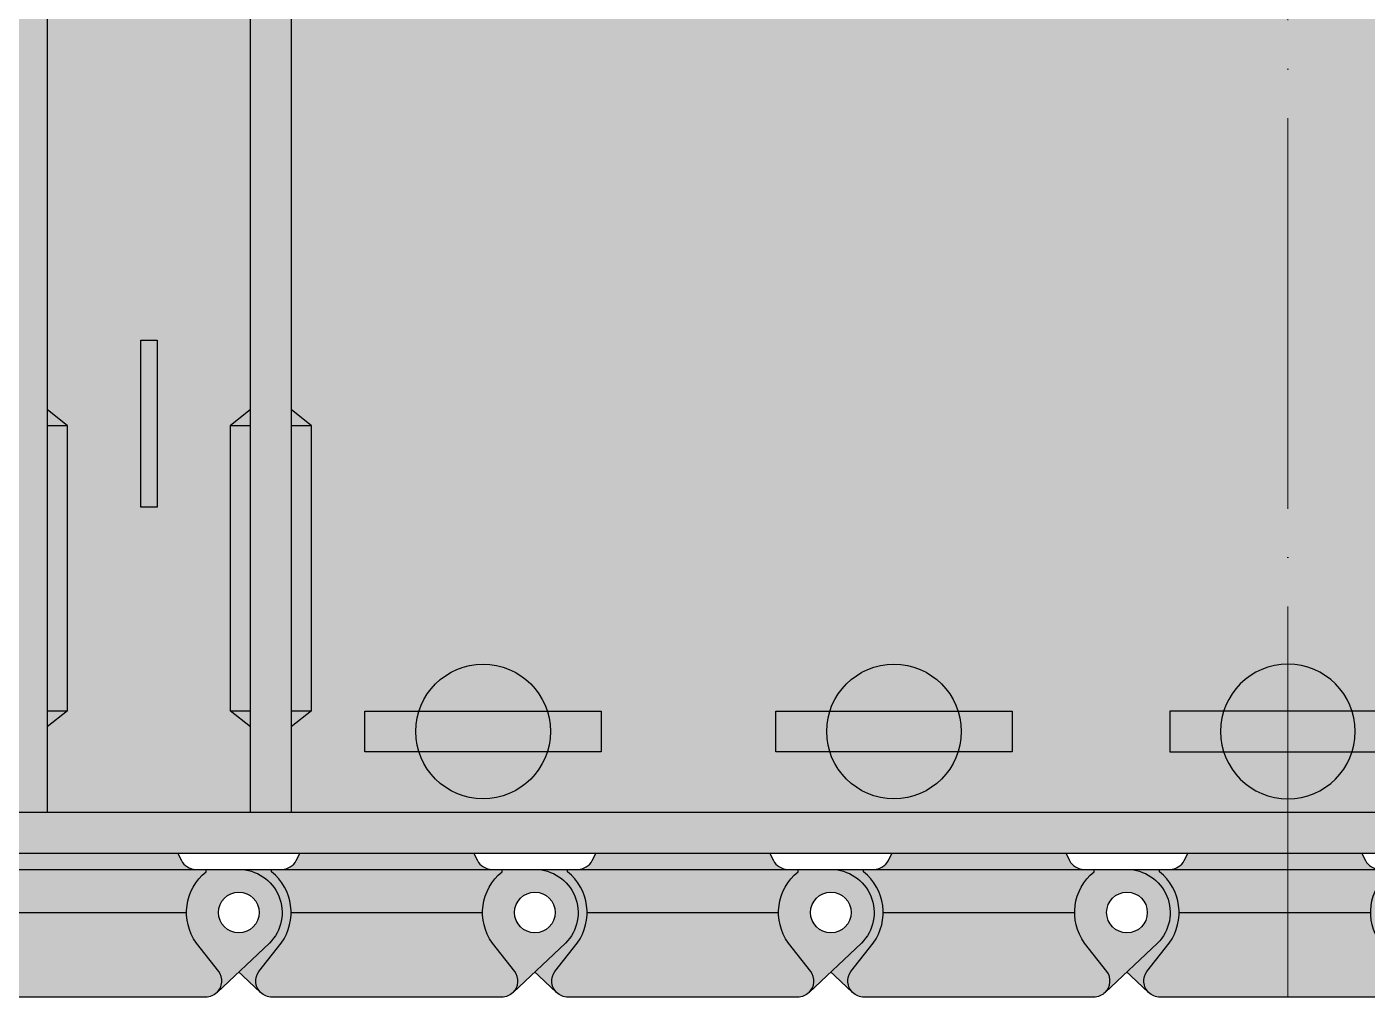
# Model space of a CAD drawing. Header units: millimetres. Extents: x 3847 to 29691, y 5505 to 44718.
# Drawn here: x 13418 to 15065, y 21404 to 22596 of the extents above; entities that cross this region are included whole.
import ezdxf
from ezdxf.enums import TextEntityAlignment as Align

# ---------------------------------------------------------------- set-up
doc = ezdxf.new("R2010")
doc.units = ezdxf.units.MM
doc.set_wipeout_variables(frame=1)
doc.linetypes.add('ACAD_ISO04W100', pattern=[30, 24, -3, 0, -3])
doc.layers.add('Техника. Кран Liebherr LR 1750', color=251, linetype='Continuous', lineweight=30)
doc.layers.add('Техника. Кран Liebherr LR 1750. Штриховка', color=7, linetype='Continuous', lineweight=15, true_color=0xefd96b)
doc.styles.get("Standard").update_dxf_attribs({"font": ''})
doc.styles.get('Standard').set_extended_font_data('Mipgost')

# ---------------------------------------------------------------- blocks, each defined once
blk = doc.blocks.new('BLOCK-20160731.203409')
at = {"color": 0, "linetype": 'ByBlock', "lineweight": -2, "transparency": 16777216}
blk.add_wipeout([(-26.8, -98.2), (-26.8, -98.2), (-29.8, -100.6), (-33.3, -102.5), (-37, -103.6), (-40.9, -104), (-323.1, -104), (-323.1, -104), (-327, -103.6), (-330.7, -102.5), (-334.2, -100.6), (-337.2, -98.2), (-337.2, -98.2), (-401.5, -37.7), (-401.5, -37.7), (-415.4, -13.6), (-415.1, 14.3), (-400.8, 38.2), (-376.3, 51.6), (-364, 53), (-311.2, 53), (-311.2, 53), (-305.7, 53.8), (-300.7, 56), (-296.4, 59.5), (-293.3, 64.1), (-269.4, 111.8), (-269.4, 111.8), (-266.3, 116.3), (-262, 119.8), (-257, 122.1), (-251.5, 122.8), (-251.5, 122.8), (-112.5, 122.8), (-112.5, 122.8), (-107, 122.1), (-102, 119.8), (-97.7, 116.3), (-94.6, 111.8), (-70.7, 64.1), (-70.7, 64.1), (-67.6, 59.5), (-63.3, 56), (-58.3, 53.8), (-52.8, 53), (-52.8, 53), (0, 53), (0, 53), (26.9, 45.7), (46.4, 25.8), (53.1, -1.3), (45.2, -28), (37.5, -37.7)], dxfattribs=at)
at = {"layer": 'Техника. Кран Liebherr LR 1750. Штриховка', "true_color": 0x848484, "transparency": 16777216}
h = blk.add_hatch(color=252, dxfattribs=at)
h.dxf.hatch_style = 1
h.paths.add_polyline_path([(-251.5, 122.8, 0.284084), (-269.4, 111.8), (-293.3, 64.1, -0.284084), (-311.2, 53), (-52.8, 53, -0.284084), (-70.7, 64.1), (-94.6, 111.8, 0.284084), (-112.5, 122.8)])
at = {"layer": 'Техника. Кран Liebherr LR 1750. Штриховка', "true_color": 0xadadad, "transparency": 16777216}
h = blk.add_hatch(color=253, dxfattribs=at)
h.dxf.hatch_style = 1
h.paths.add_polyline_path([(-323.7, 50.1), (-323.7, 53), (-364, 53, 0.668745), (-401.5, -37.7), (-337.2, -98.2, -0.36781), (-339.3, -72.3), (-311.8, -37.6, 0.398594)])
h.paths.add_polyline_path([(-389, 0, -1), (-339, 0, -1)], flags=16)
h.paths.add_polyline_path([(-52.2, -37.6), (-24.7, -72.3, -0.36781), (-26.8, -98.2), (37.5, -37.7, 0.668745), (0, 53), (-40.3, 53), (-40.3, 50.1, 0.398594)])
h.paths.add_polyline_path([(25, 0, -1), (-25, 0, -1)], flags=16)
h.paths.add_polyline_path([(-64.3, -0.1, -0.227384), (-40.3, 50.1), (-40.3, 53), (-52.8, 53), (-311.2, 53), (-323.7, 53), (-323.7, 50.1, -0.227384), (-299.7, -0.1)])
at = {"layer": 'Техника. Кран Liebherr LR 1750. Штриховка', "transparency": 16777216}
h = blk.add_hatch(color=256, dxfattribs=at)
h.dxf.hatch_style = 1
h.set_gradient(color1=(91, 91, 91), color2=(173, 173, 173), rotation=90, tint=1)
h.paths.add_polyline_path([(-299.7, -0.1, -0.156982), (-311.8, -37.6), (-339.3, -72.3, 0.36781), (-337.2, -98.2, 0.198506), (-323.1, -104), (-40.9, -104, 0.198506), (-26.8, -98.2, 0.36781), (-24.7, -72.3), (-52.2, -37.6, -0.156982), (-64.3, -0.1)])
at = {"color": 0, "linetype": 'ByBlock', "lineweight": -2, "transparency": 16777216}
for p, q in [((-311.2, 53), (-52.8, 53)), ((-299.7, -0.1), (-64.3, -0.1))]:
    blk.add_line(p, q, dxfattribs=at)
blk.add_lwpolyline([(37.5, -37.7), (-26.8, -98.2, -0.198506), (-40.9, -104), (-323.1, -104, -0.198506), (-337.2, -98.2), (-401.5, -37.7, -0.668745), (-364, 53), (-311.2, 53, 0.284084), (-293.3, 64.1), (-269.4, 111.8, -0.284084), (-251.5, 122.8), (-112.5, 122.8, -0.284084), (-94.6, 111.8), (-70.7, 64.1, 0.284084), (-52.8, 53), (0, 53, -0.668745)], format="xyb", close=True, dxfattribs=at)
for points in [[(-337.2, -98.2, -0.36781), (-339.3, -72.3), (-311.8, -37.6, 0.398594), (-323.7, 50.1), (-323.7, 53)], [(-26.8, -98.2, 0.36781), (-24.7, -72.3), (-52.2, -37.6, -0.398594), (-40.3, 50.1), (-40.3, 53)]]:
    blk.add_lwpolyline(points, format="xyb", dxfattribs=at)
for centre in [(-364, 0), (0, 0)]:
    blk.add_circle(centre, 25, dxfattribs=at)
blk = doc.blocks.new('BLOCK-20200617.075124')
at = {"color": 0, "linetype": 'ByBlock', "lineweight": -2, "transparency": 16777216}
blk.add_lwpolyline([(-145.2, 24.8), (145.2, 24.8), (145.2, -24.8), (-145.2, -24.8)], close=True, dxfattribs=at)
blk.add_circle((0, 0), 82.7, dxfattribs=at)
blk = doc.blocks.new('*U56')
at = {"color": 0, "linetype": 'ByBlock', "lineweight": -2, "transparency": 16777216}
blk.add_blockref('BLOCK-20200617.075124', (0, 0), dxfattribs=at)
blk = doc.blocks.new('*U57')
at = {"color": 0, "linetype": 'ByBlock', "lineweight": -2, "transparency": 16777216}
blk.add_blockref('*U56', (0, 0), dxfattribs=at)
blk = doc.blocks.new('*U50')
at = {"color": 0, "linetype": 'ByBlock', "lineweight": -2, "transparency": 16777216}
blk.add_blockref('BLOCK-20200617.075124', (0, 0), dxfattribs=at)
blk = doc.blocks.new('*U51')
at = {"color": 0, "linetype": 'ByBlock', "lineweight": -2, "transparency": 16777216}
for p in [(0, 0), (505, 0)]:
    blk.add_blockref('*U50', p, dxfattribs=at)
blk = doc.blocks.new('BLOCK-20200617.103316')
at = {"color": 0, "linetype": 'ByBlock', "lineweight": -2, "transparency": 16777216}
blk.add_wipeout([(1159.4, 878), (1159.4, 878), (1159.4, 878), (1159.4, 878), (-1836.6, 878), (-2298.6, 878), (-2298.6, 878), (-2326.7, 875.1), (-2353.7, 866.7), (-2378.5, 853), (-2400, 834.6), (-2684.7, 535.7), (-2680.3, 503.8), (-3713.6, 357.5), (-3713.6, 362.5), (-3763.6, 362.5), (-3763.6, 350.4), (-4653.6, 224.4), (-4655.7, 239.3), (-4655.7, 239.3), (-4830.6, 281.7), (-5010.5, 286.6), (-5187.4, 253.9), (-5353.6, 184.8), (-5353.6, 184.8), (-5353.6, 142), (-5003.6, 142), (-5003.6, -558), (-5031.1, -592.2), (-5231.3, -592.2), (-5231.3, -592.2), (-5278, -657.8), (-5335.3, -714.3), (-5401.5, -760.2), (-5474.6, -794.1), (-5474.6, -794.1), (-5482.9, -801.6), (-5486.4, -846.5), (-5471.8, -852.6), (-4888.6, -898), (4211.4, -898), (5021.2, -849.1), (5021.2, -849.1), (5169.2, -817), (5300.5, -741.6), (5402.9, -630.1), (5466.8, -492.8), (5486.2, -342.6), (5459.4, -193.6), (5388.7, -59.7), (5280.8, 46.6), (5145.9, 115.3), (5090.3, 130), (4497.9, 254.1), (4497.9, 254.1), (4406, 268.9), (4313.2, 275.1), (4220.1, 272.7), (4127.7, 261.6), (4127.7, 261.6), (4013.9, 242.5), (3993.5, 230.2), (3076.4, 357.3), (3076.4, 366.5), (3046.4, 366.5), (3046.4, 361.5), (2003.4, 506), (2007.5, 535.7), (1722.8, 834.6), (1722.8, 834.6), (1701.3, 853), (1676.5, 866.7), (1649.5, 875.1), (1621.4, 878)], dxfattribs=at)
at = {"layer": 'Техника. Кран Liebherr LR 1750. Штриховка', "transparency": 16777216}
h = blk.add_hatch(color=256, dxfattribs=at)
h.dxf.hatch_style = 1
edge = h.paths.add_edge_path()
edge.add_line((1159.4, 878), (-1836.6, 878))
edge.add_line((-1836.6, 878), (-2298.6, 878))
edge.add_arc((-2298.6, 738), 140, 90, 136.3824)
edge.add_line((-2400, 834.6), (-2684.7, 535.7))
edge.add_line((-2684.7, 535.7), (-2680.3, 503.8))
edge.add_line((-2680.3, 503.8), (-3713.6, 357.5))
edge.add_line((-3713.6, 357.5), (-3713.6, 362.5))
edge.add_line((-3713.6, 362.5), (-3763.6, 362.5))
edge.add_line((-3763.6, 362.5), (-3763.6, 350.4))
edge.add_line((-3763.6, 350.4), (-4653.6, 224.4))
edge.add_line((-4653.6, 224.4), (-4655.7, 239.3))
edge.add_arc((-4943.9, -566.7), 855.9, 70.3219, 118.598)
edge.add_line((-5353.6, 184.8), (-5353.6, 142))
edge.add_line((-5353.6, 142), (-5003.6, 142))
edge.add_line((-5003.6, 142), (-5003.6, -558))
edge.add_line((-5003.6, -558), (-5031.1, -592.2))
edge.add_line((-5031.1, -592.2), (-5231.3, -592.2))
edge.add_arc((-5633.6, -355), 467, 289.9048, 329.4803, ccw=False)
edge.add_line((-5474.6, -794.1), (-5482.9, -801.6))
edge.add_line((-5482.9, -801.6), (-5486.4, -846.5))
edge.add_line((-5486.4, -846.5), (-5471.8, -852.6))
edge.add_line((-5471.8, -852.6), (-4888.6, -898))
edge.add_line((-4888.6, -898), (4211.4, -898))
edge.add_line((4211.4, -898), (5021.2, -849.1))
edge.add_arc((4991.4, -355), 495, 273.4537, 438.4769)
edge.add_line((5090.3, 130), (4497.9, 254.1))
edge.add_arc((4292.9, -724.7), 1000, 78.1711, 99.5061)
edge.add_line((4127.7, 261.6), (4013.9, 242.5))
edge.add_line((4013.9, 242.5), (3993.5, 230.2))
edge.add_line((3993.5, 230.2), (3076.4, 357.3))
edge.add_line((3076.4, 357.3), (3076.4, 366.5))
edge.add_line((3076.4, 366.5), (3046.4, 366.5))
edge.add_line((3046.4, 366.5), (3046.4, 361.5))
edge.add_line((3046.4, 361.5), (2003.4, 506))
edge.add_line((2003.4, 506), (2007.5, 535.7))
edge.add_line((2007.5, 535.7), (1722.8, 834.6))
edge.add_arc((1621.4, 738), 140, 43.6176, 90)
edge.add_line((1621.4, 878), (1159.4, 878))
at = {"color": 0, "linetype": 'ByBlock', "lineweight": -2, "ltscale": 20, "transparency": 16777216}
for p, q in [((-1863.6, 807), (-1863.6, -848)), ((-1613.6, -848), (-1613.6, 807)), ((-1563.6, 807), (-1563.6, -848)), ((-1748.6, -268), (-1728.6, -268)), ((-1748.6, -473), (-1748.6, -268)), ((-1728.6, -268), (-1728.6, -473)), ((-1838.6, -373), (-1863.6, -353)), ((-1613.6, -353), (-1638.6, -373)), ((-1538.6, -373), (-1563.6, -353)), ((-1838.6, -373), (-1863.6, -373)), ((-1838.6, -723), (-1838.6, -373)), ((-1613.6, -373), (-1638.6, -373)), ((-1638.6, -373), (-1638.6, -723)), ((-1538.6, -373), (-1563.6, -373)), ((-1538.6, -723), (-1538.6, -373)), ((-1728.6, -473), (-1748.6, -473)), ((-1838.6, -723), (-1863.6, -743)), ((-1863.6, -723), (-1838.6, -723)), ((-1613.6, -743), (-1638.6, -723)), ((-1638.6, -723), (-1613.6, -723)), ((-1538.6, -723), (-1563.6, -743)), ((-1563.6, -723), (-1538.6, -723)), ((4209.9, -848), (-4888.6, -848))]:
    blk.add_line(p, q, dxfattribs=at)
blk.add_lwpolyline([(-4888.6, -898), (4211.4, -898)], dxfattribs=at)
at = {"color": 0, "linetype": 'ByBlock', "lineweight": -2, "transparency": 16777216}
blk.add_blockref('*U51', (-1327.8, -748.6), dxfattribs=at)
at = {"color": 0, "linetype": 'ByBlock', "lineweight": -2, "transparency": 16777216, "xscale": -1}
blk.add_blockref('*U57', (-338.6, -748.6), dxfattribs=at)
blk = doc.blocks.new('BLOCK-20150606.23573758')
at = {"transparency": 16777216}
blk.add_blockref('BLOCK-20160731.203409', (166, 104), dxfattribs=at)
blk.add_blockref('BLOCK-20160731.203409', (-197.8, 104), dxfattribs=at)
blk.add_blockref('BLOCK-20160731.203409', (-561.7, 104), dxfattribs=at)
blk.add_blockref('BLOCK-20160731.203409', (-925.5, 104), dxfattribs=at)
blk.add_blockref('BLOCK-20160731.203409', (-1289.4, 104), dxfattribs=at)
at = {"color": 0, "linetype": 'ByBlock', "lineweight": -2, "transparency": 16777216}
blk.add_blockref('BLOCK-20200617.103316', (338.6, 1075), dxfattribs=at)
blk = doc.blocks.new('*U144')
at = {"color": 0, "linetype": 'ByBlock', "lineweight": -2, "ltscale": 20, "transparency": 16777216}
blk.add_blockref('BLOCK-20150606.23573758', (0, 0), dxfattribs=at)
at = {"layer": 'Defpoints', "color": 250, "linetype": 'ByBlock', "lineweight": -2}
blk.add_attdef('МАРКА', text='', height=250, dxfattribs=at).set_placement((-5007.7, 2984.1), align=Align.MIDDLE_CENTER)
at = {"color": 0, "linetype": 'ACAD_ISO04W100', "lineweight": 9, "ltscale": 20}
blk.add_lwpolyline([(0, 0), (0, 5390)], dxfattribs=at)

msp = doc.modelspace()

# ---------------------------------------------------------------- block references
at = {"layer": 'Техника. Кран Liebherr LR 1750'}
msp.add_blockref('*U144', (14967.6, 21403.9), dxfattribs=at)

doc.saveas('drawing.dxf')
